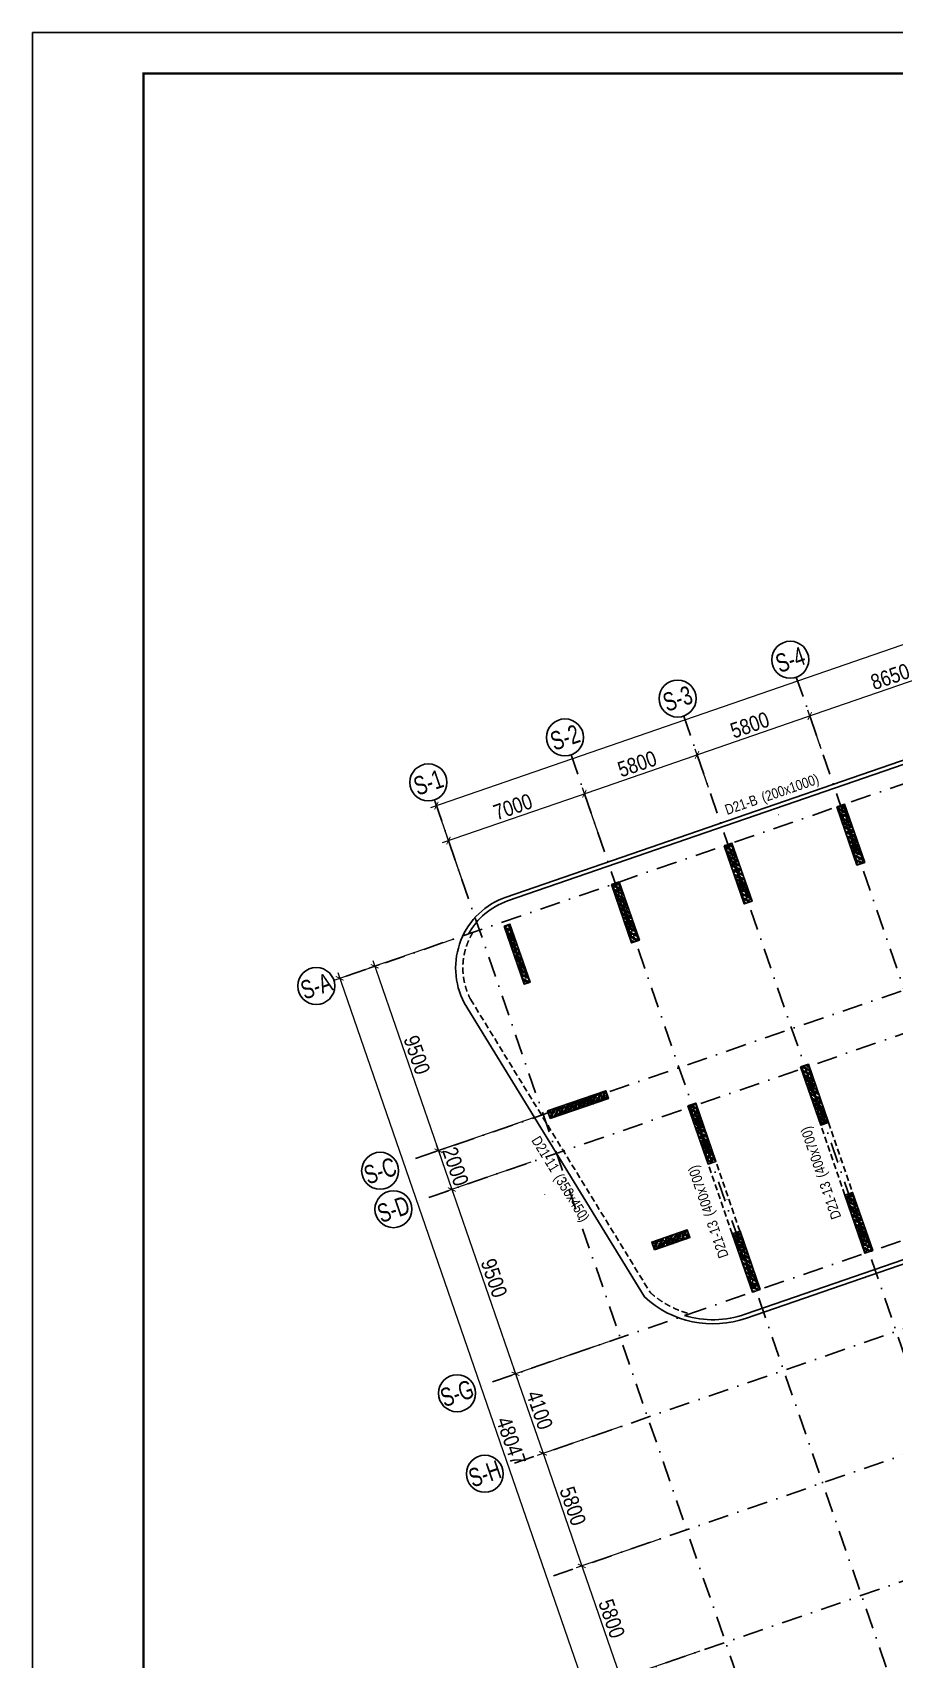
# Model space of a CAD drawing. Header units: millimetres. Extents: x -159515 to 1327256, y -225156 to 138737.
# Drawn here: x 213414 to 255359, y -33011 to 46237 of the extents above; entities that cross this region are included whole.
import ezdxf
from ezdxf.enums import TextEntityAlignment as Align

# ---------------------------------------------------------------- set-up
doc = ezdxf.new("R2010")
doc.units = ezdxf.units.MM
doc.header["$MEASUREMENT"] = 0
doc.linetypes.add('DASHDOT', pattern=[1, 0.5, -0.25, 0, -0.25])
doc.linetypes.add('DASHED', pattern=[4.5, 3, -1.5])
for name, color, linetype in [('ccu11-Dim', 8, 'Continuous'), ('ccu11-Khuat', 9, 'DASHED'), ('ccu11-Manh', 8, 'Continuous'), ('ccu12-Text', 31, 'Continuous'), ('KT-Luoi truc South Tower', 8, 'DASHDOT'), ('ST_MBDV Cot vach 220805$0$AUDIT_I_220805193045-1', 50, 'Continuous'), ('Xref_ST_MBDV Cot vach 30.7.2022|Xref_ST_MBDV Cot vach 30.7.2022|Xref_ST_MBDV Cot vach 30.7.2022|Xref_ST_MBDV Cot vach 30.7.2022|KC-Betong', 6, 'Continuous')]:
    doc.layers.add(name, color=color, linetype=linetype)
for name, color, linetype, lineweight in [('ccu12-Tencaukien', 9, 'Continuous', 15), ('KT-Kich thuoc', 159, 'Continuous', 18), ('KT-Net thay', 7, 'Continuous', 15)]:
    doc.layers.add(name, color=color, linetype=linetype, lineweight=lineweight)
doc.styles.add('Arial Narrow', font='ARIALN.TTF')
doc.styles.add('ST_MBDV Cot vach 220805$0$HBA-Text', font='GOTHIC.TTF')
doc.dimstyles.new('CCU_1-300', dxfattribs={"dimscale": 300, "dimtxt": 2.5, "dimasz": 1, "dimexe": 1, "dimexo": 2, "dimgap": 0.5, "dimtad": 1, "dimdec": 0, "dimdsep": 46, "dimtxsty": 'Arial Narrow', "dimblk": 'ARCHTICK', "dimcen": -1, "dimdle": 1, "dimclrd": 256, "dimclre": 256, "dimclrt": 3, "dimadec": 0, "dimazin": 2, "dimtfac": 0.1, "dimtdec": 0, "dimtix": 1, "dimtmove": 2, "dimatfit": 1, "dimfxl": 1, "dimtvp": 0.833333, "dimtolj": 1, "dimtzin": 12, "dimarcsym": 0})
pattern_1 = [(50, (-550, 3050), (286.904, -25.101), [30, -330]), (355, (-550, 3050), (-55.5, 300.877), [24, -264]), (100.451, (-526.1, 3047.9), (231.404, 275.776), [25.496, -280.457]), (46.184, (-550, 3130), (426.896, -66.208), [45, -495]), (96.636, (-514.43, 3124.5), (373.865, 389.647), [38.244, -420.685]), (351.184, (-550, 3130), (373.865, 389.65), [36, -396]), (21, (-510, 3110), (238.763, -161.048), [30, -330]), (326, (-510, 3110), (97.326, 290.06), [24, -264]), (71.451, (-490.1, 3096.58), (336.09, 129.012), [25.496, -280.457]), (37.5, (-550, 3050), (4.864, 133.1575), [0, -260.8, 0, -268, 0, -265]), (7.5, (-550, 3050), (105.228, 157.7647), [0, -152.8, 0, -254.8, 0, -101]), (327.5, (-639.2, 3050), (213.529, -9.022), [0, -100, 0, -312, 0, -414]), (317.5, (-679.2, 3050), (233.274, 40.042), [0, -130, 0, -207.2, 0, -294]), (45, (-550, 3050), (-120.208, 120.208), []), (45, (-550, 3099), (-120.208, 120.208), [])]

# ---------------------------------------------------------------- blocks, each defined once
blk = doc.blocks.new('_ArchTick')
at = {"color": 0, "const_width": 0.15}
blk.add_lwpolyline([(-0.5, -0.5), (0.5, 0.5)], dxfattribs=at)
blk = doc.blocks.new('*D422')
at = {"layer": 'Defpoints', "color": 0, "transparency": 16777216}
for p in [(-107244, 41911, 0), (-103322, 33214, 0), (-108556, 31407)]:
    blk.add_point(p, dxfattribs=at)
at = {"layer": 'KT-Kich thuoc', "lineweight": -2, "transparency": 16777216}
for p, q in [((-107811, 41715), (-111940, 40289)), ((-111755, 40671), (-108459, 31124)), ((-103889, 33019), (-108840, 31309))]:
    blk.add_line(p, q, dxfattribs=at)
at = {"layer": 'KT-Kich thuoc', "lineweight": -2, "transparency": 16777216, "xscale": 300, "yscale": 300, "zscale": 300}
for p, rotation in [((-111657, 40387), 109.0471379637702), ((-108556, 31407), 289.0471379637702)]:
    blk.add_blockref('_ArchTick', p, dxfattribs=dict(at, rotation=rotation))
at = {"layer": 'KT-Kich thuoc', "color": 3, "transparency": 16777216, "insert": (-109603, 36071), "char_height": 750, "attachment_point": 5, "rotation": 289.04714, "style": 'Arial Narrow'}
blk.add_mtext('\\A1;9500', dxfattribs=at)
blk = doc.blocks.new('*D423')
at = {"layer": 'Defpoints', "color": 0, "transparency": 16777216}
for p in [(-103491, 31041, 0), (-99707, 22296), (-104803, 20537)]:
    blk.add_point(p, dxfattribs=at)
at = {"layer": 'KT-Kich thuoc', "lineweight": -2, "transparency": 16777216}
for p, q in [((-104058, 30845), (-108187, 29419)), ((-108002, 29801), (-104706, 20253)), ((-100274, 22101), (-105087, 20439))]:
    blk.add_line(p, q, dxfattribs=at)
at = {"layer": 'KT-Kich thuoc', "lineweight": -2, "transparency": 16777216, "xscale": 300, "yscale": 300, "zscale": 300}
for p, rotation in [((-107904, 29517), 109.0471379637702), ((-104803, 20537), 289.0471379637702)]:
    blk.add_blockref('_ArchTick', p, dxfattribs=dict(at, rotation=rotation))
at = {"layer": 'KT-Kich thuoc', "color": 3, "transparency": 16777216, "insert": (-105850, 25201), "char_height": 750, "attachment_point": 5, "rotation": 289.04714, "style": 'Arial Narrow'}
blk.add_mtext('\\A1;9500', dxfattribs=at)
blk = doc.blocks.new('*D424')
at = {"layer": 'Defpoints', "color": 0, "transparency": 16777216}
for p in [(-104143, 32931, 0), (-103491, 31041, 0), (-107904, 29517)]:
    blk.add_point(p, dxfattribs=at)
at = {"layer": 'KT-Kich thuoc', "lineweight": -2, "transparency": 16777216}
for p, q in [((-104711, 32735), (-108840, 31310)), ((-108557, 31407), (-108654, 31691)), ((-108557, 31407), (-107904, 29517)), ((-104058, 30845), (-108187, 29419)), ((-107904, 29517), (-107806, 29233))]:
    blk.add_line(p, q, dxfattribs=at)
at = {"layer": 'KT-Kich thuoc', "lineweight": -2, "transparency": 16777216, "xscale": 300, "yscale": 300, "zscale": 300}
for p, rotation in [((-108557, 31407), 289.0471379637702), ((-107904, 29517), 109.0471379637702)]:
    blk.add_blockref('_ArchTick', p, dxfattribs=dict(at, rotation=rotation))
at = {"layer": 'KT-Kich thuoc', "color": 3, "transparency": 16777216, "insert": (-107726, 30636), "char_height": 750, "attachment_point": 5, "rotation": 289.04714, "style": 'Arial Narrow'}
blk.add_mtext('\\A1;2000', dxfattribs=at)
blk = doc.blocks.new('ST_MBDV Cot vach 220805$0$GRID-SYM-flat-103')
at = {"layer": 'ST_MBDV Cot vach 220805$0$AUDIT_I_220805193045-1'}
blk.add_circle((0, 0, 0), 900, dxfattribs=at)
at = {"layer": 'ST_MBDV Cot vach 220805$0$AUDIT_I_220805193045-1', "style": 'ST_MBDV Cot vach 220805$0$HBA-Text'}
blk.add_attdef('GRID', text='', height=900, rotation=19.04714, dxfattribs=at).set_placement((0, 0, 0), align=Align.MIDDLE_CENTER)
blk = doc.blocks.new('*D430')
at = {"layer": 'Defpoints', "color": 0, "transparency": 16777216}
for p in [(-110864, 40661, 0), (-91942, -3636), (-97678, -5616)]:
    blk.add_point(p, dxfattribs=at)
at = {"layer": 'KT-Kich thuoc', "lineweight": -2, "transparency": 16777216}
for p, q in [((-111431, 40465), (-113642, 39702)), ((-113456, 40083), (-97581, -5900)), ((-92509, -3831), (-97962, -5714))]:
    blk.add_line(p, q, dxfattribs=at)
at = {"layer": 'KT-Kich thuoc', "lineweight": -2, "transparency": 16777216, "xscale": 300, "yscale": 300, "zscale": 300}
for p, rotation in [((-113358, 39800), 109.0471379637702), ((-97678, -5616), 289.0471379637702)]:
    blk.add_blockref('_ArchTick', p, dxfattribs=dict(at, rotation=rotation))
at = {"layer": 'KT-Kich thuoc', "color": 3, "transparency": 16777216, "insert": (-105015, 17266), "char_height": 750, "attachment_point": 5, "rotation": 289.04714, "style": 'Arial Narrow'}
blk.add_mtext('\\A1;48047', dxfattribs=at)
blk = doc.blocks.new('*D431')
at = {"layer": 'Defpoints', "color": 0, "transparency": 16777216}
for p in [(-100390, 22061, 0), (-99052, 18185, 0), (-103465, 16661)]:
    blk.add_point(p, dxfattribs=at)
at = {"layer": 'KT-Kich thuoc', "lineweight": -2, "transparency": 16777216}
for p, q in [((-100958, 21865), (-105087, 20439)), ((-104901, 20820), (-103368, 16378)), ((-99620, 17989), (-103749, 16563))]:
    blk.add_line(p, q, dxfattribs=at)
at = {"layer": 'KT-Kich thuoc', "lineweight": -2, "transparency": 16777216, "xscale": 300, "yscale": 300, "zscale": 300}
for p, rotation in [((-104803, 20537), 109.0471379637702), ((-103465, 16661), 289.0471379637702)]:
    blk.add_blockref('_ArchTick', p, dxfattribs=dict(at, rotation=rotation))
at = {"layer": 'KT-Kich thuoc', "color": 3, "transparency": 16777216, "insert": (-103631, 18773), "char_height": 750, "attachment_point": 5, "rotation": 289.04714, "style": 'Arial Narrow'}
blk.add_mtext('\\A1;4100', dxfattribs=at)
blk = doc.blocks.new('*D432')
at = {"layer": 'Defpoints', "color": 0, "transparency": 16777216}
for p in [(-99052, 18185, 0), (-97162, 12702, 0), (-101573, 11179)]:
    blk.add_point(p, dxfattribs=at)
at = {"layer": 'KT-Kich thuoc', "lineweight": -2, "transparency": 16777216}
for p, q in [((-99620, 17989), (-103749, 16564)), ((-103563, 16945), (-101475, 10896)), ((-97729, 12506), (-101856, 11081))]:
    blk.add_line(p, q, dxfattribs=at)
at = {"layer": 'KT-Kich thuoc', "lineweight": -2, "transparency": 16777216, "xscale": 300, "yscale": 300, "zscale": 300}
for p, rotation in [((-103466, 16662), 109.0471379637702), ((-101573, 11179), 289.0471379637702)]:
    blk.add_blockref('_ArchTick', p, dxfattribs=dict(at, rotation=rotation))
at = {"layer": 'KT-Kich thuoc', "color": 3, "transparency": 16777216, "insert": (-102015, 14094), "char_height": 750, "attachment_point": 5, "rotation": 289.04714, "style": 'Arial Narrow'}
blk.add_mtext('\\A1;5800', dxfattribs=at)
blk = doc.blocks.new('*D433')
at = {"layer": 'Defpoints', "color": 0, "transparency": 16777216}
for p in [(-97162, 12702, 0), (-95267, 7220, 0), (-99682, 5696)]:
    blk.add_point(p, dxfattribs=at)
at = {"layer": 'KT-Kich thuoc', "lineweight": -2, "transparency": 16777216}
for p, q in [((-97729, 12506), (-101858, 11080)), ((-101673, 11462), (-99584, 5412)), ((-95834, 7024), (-99966, 5598))]:
    blk.add_line(p, q, dxfattribs=at)
at = {"layer": 'KT-Kich thuoc', "lineweight": -2, "transparency": 16777216, "xscale": 300, "yscale": 300, "zscale": 300}
for p, rotation in [((-101575, 11178), 109.0471379637702), ((-99682, 5696), 289.0471379637702)]:
    blk.add_blockref('_ArchTick', p, dxfattribs=dict(at, rotation=rotation))
at = {"layer": 'KT-Kich thuoc', "color": 3, "transparency": 16777216, "insert": (-100125, 8611), "char_height": 750, "attachment_point": 5, "rotation": 289.04714, "style": 'Arial Narrow'}
blk.add_mtext('\\A1;5800', dxfattribs=at)
blk = doc.blocks.new('*D434')
at = {"layer": 'Defpoints', "color": 0, "transparency": 16777216}
for p in [(-95267, 7220, 0), (-93864, 3156, 0), (-98277, 1632)]:
    blk.add_point(p, dxfattribs=at)
at = {"layer": 'KT-Kich thuoc', "lineweight": -2, "transparency": 16777216}
for p, q in [((-95834, 7024), (-99963, 5599)), ((-99778, 5980), (-98179, 1348)), ((-94431, 2960), (-98560, 1534))]:
    blk.add_line(p, q, dxfattribs=at)
at = {"layer": 'KT-Kich thuoc', "lineweight": -2, "transparency": 16777216, "xscale": 300, "yscale": 300, "zscale": 300}
for p, rotation in [((-99680, 5697), 109.0471379637702), ((-98277, 1632), 289.0471379637702)]:
    blk.add_blockref('_ArchTick', p, dxfattribs=dict(at, rotation=rotation))
at = {"layer": 'KT-Kich thuoc', "color": 3, "transparency": 16777216, "insert": (-98475, 3838), "char_height": 750, "attachment_point": 5, "rotation": 289.04714, "style": 'Arial Narrow'}
blk.add_mtext('\\A1;4300', dxfattribs=at)
blk = doc.blocks.new('*D436')
at = {"layer": 'Defpoints', "color": 0, "transparency": 16777216}
for p in [(-52359, 62652), (-108654, 48212), (-107112, 43748, 0)]:
    blk.add_point(p, dxfattribs=at)
at = {"layer": 'KT-Kich thuoc', "lineweight": -2, "transparency": 16777216}
for p, q in [((-52555, 63219), (-53998, 67400)), ((-53617, 67214), (-108937, 48114)), ((-107308, 44315), (-108751, 48496))]:
    blk.add_line(p, q, dxfattribs=at)
at = {"layer": 'KT-Kich thuoc', "lineweight": -2, "transparency": 16777216, "xscale": 300, "yscale": 300, "zscale": 300}
for p, rotation in [((-53900, 67116), 19.04771637789532), ((-108654, 48212), 199.0477163778953)]:
    blk.add_blockref('_ArchTick', p, dxfattribs=dict(at, rotation=rotation))
at = {"layer": 'KT-Kich thuoc', "color": 3, "transparency": 16777216, "insert": (-78140, 59662), "char_height": 750, "attachment_point": 5, "rotation": 19.04772, "style": 'Arial Narrow'}
blk.add_mtext('\\A1;57925', dxfattribs=at)
blk = doc.blocks.new('*D437')
at = {"layer": 'Defpoints', "color": 0, "transparency": 16777216}
for p in [(-101450, 48795), (-100280, 45407), (-106897, 43123)]:
    blk.add_point(p, dxfattribs=at)
at = {"layer": 'KT-Kich thuoc', "lineweight": -2, "transparency": 16777216}
for p, q in [((-108350, 46413), (-101166, 48893)), ((-100476, 45974), (-101548, 49079)), ((-107092, 43690), (-108164, 46794))]:
    blk.add_line(p, q, dxfattribs=at)
for p, xscale, yscale, zscale, rotation in [((-101450, 48795), 300, 300, 300, 19.04713796427213), ((-108066, 46511), 300.0000000000001, 300.0000000000001, 300.0000000000001, 199.0471379642721)]:
    blk.add_blockref('_ArchTick', p, dxfattribs=dict(at, xscale=xscale, yscale=yscale, zscale=zscale, rotation=rotation))
at = {"layer": 'KT-Kich thuoc', "color": 3, "transparency": 16777216, "insert": (-104932, 48157), "char_height": 750, "attachment_point": 5, "rotation": 19.04714, "style": 'Arial Narrow'}
blk.add_mtext('\\A1;7000', dxfattribs=at)
blk = doc.blocks.new('*D438')
at = {"layer": 'Defpoints', "color": 0, "transparency": 16777216}
for p in [(-95967, 50688), (-95220, 48523), (-100280, 45407)]:
    blk.add_point(p, dxfattribs=at)
at = {"layer": 'KT-Kich thuoc', "lineweight": -2, "transparency": 16777216}
for p, q in [((-101733, 48697), (-95684, 50786)), ((-95415, 49090), (-96065, 50972)), ((-100476, 45974), (-101548, 49079))]:
    blk.add_line(p, q, dxfattribs=at)
for p, xscale, yscale, zscale, rotation in [((-95967, 50688), 300, 300, 300, 19.04713796427213), ((-101450, 48795), 300.0000000000001, 300.0000000000001, 300.0000000000001, 199.0471379642721)]:
    blk.add_blockref('_ArchTick', p, dxfattribs=dict(at, xscale=xscale, yscale=yscale, zscale=zscale, rotation=rotation))
at = {"layer": 'KT-Kich thuoc', "color": 3, "transparency": 16777216, "insert": (-98882, 50245), "char_height": 750, "attachment_point": 5, "rotation": 19.04714, "style": 'Arial Narrow'}
blk.add_mtext('\\A1;5800', dxfattribs=at)
blk = doc.blocks.new('*D439')
at = {"layer": 'Defpoints', "color": 0, "transparency": 16777216}
for p in [(-90485, 52581), (-89737, 50415), (-95220, 48523)]:
    blk.add_point(p, dxfattribs=at)
at = {"layer": 'KT-Kich thuoc', "lineweight": -2, "transparency": 16777216}
for p, q in [((-96251, 50590), (-90201, 52679)), ((-89933, 50983), (-90583, 52864)), ((-95415, 49090), (-96065, 50972))]:
    blk.add_line(p, q, dxfattribs=at)
for p, xscale, yscale, zscale, rotation in [((-90485, 52581), 300, 300, 300, 19.04713796427213), ((-95967, 50688), 300.0000000000001, 300.0000000000001, 300.0000000000001, 199.0471379642721)]:
    blk.add_blockref('_ArchTick', p, dxfattribs=dict(at, xscale=xscale, yscale=yscale, zscale=zscale, rotation=rotation))
at = {"layer": 'KT-Kich thuoc', "color": 3, "transparency": 16777216, "insert": (-93400, 52138), "char_height": 750, "attachment_point": 5, "rotation": 19.04714, "style": 'Arial Narrow'}
blk.add_mtext('\\A1;5800', dxfattribs=at)
blk = doc.blocks.new('*D440')
at = {"layer": 'Defpoints', "color": 0, "transparency": 16777216}
for p in [(-82308, 55404), (-81561, 53238), (-89737, 50415)]:
    blk.add_point(p, dxfattribs=at)
at = {"layer": 'KT-Kich thuoc', "lineweight": -2, "transparency": 16777216}
for p, q in [((-90768, 52483), (-82025, 55502)), ((-81757, 53805), (-82406, 55687)), ((-89933, 50983), (-90583, 52864))]:
    blk.add_line(p, q, dxfattribs=at)
for p, xscale, yscale, zscale, rotation in [((-82308, 55404), 300, 300, 300, 19.04713796427213), ((-90485, 52581), 300.0000000000001, 300.0000000000001, 300.0000000000001, 199.0471379642721)]:
    blk.add_blockref('_ArchTick', p, dxfattribs=dict(at, xscale=xscale, yscale=yscale, zscale=zscale, rotation=rotation))
at = {"layer": 'KT-Kich thuoc', "color": 3, "transparency": 16777216, "insert": (-86570, 54496), "char_height": 750, "attachment_point": 5, "rotation": 19.04714, "style": 'Arial Narrow'}
blk.add_mtext('\\A1;8650', dxfattribs=at)
blk = doc.blocks.new('*U192')
at = {"layer": 'ccu12-Tencaukien', "color": 8, "ltscale": 10000}
blk.add_line((361, -155), (354, -155), dxfattribs=at)
at = {"layer": 'ccu12-Text', "color": 2, "style": 'Arial Narrow', "width": 0.8}
blk.add_attdef('SH', text='', height=300, dxfattribs=at).set_placement((276, 6), align=Align.BOTTOM_RIGHT)
at = {"layer": 'ccu12-Text', "color": 31, "style": 'Arial Narrow', "width": 0.8}
for tag, p in [('(', (508, -75)), ('KT', (633, -75)), (')', (963, -75))]:
    blk.add_attdef(tag, text='', height=250, dxfattribs=at).set_placement(p, align=Align.BOTTOM_LEFT)
blk = doc.blocks.new('Khung ten_A1', base_point=(-3406704, 253379))
at = {"layer": 'Defpoints', "color": 1}
blk.add_lwpolyline([(84100, 0), (84100, 59471), (0, 59471), (0, 0)], close=True, dxfattribs=at)
at = {"layer": 'KT-Net thay', "const_width": 60}
blk.add_lwpolyline([(2700, 1071), (83100, 1071), (83100, 58471), (2700, 58471)], close=True, dxfattribs=at)
blk = doc.blocks.new('*U951')
h = blk.add_hatch()
h.set_pattern_fill('VATLIEU04', color=250, scale=40, style=0, pattern_type=2)
h.set_pattern_definition(pattern_1)
h.paths.add_polyline_path([(-475, -475), (-75, -475), (-75, 2525), (-475, 2525)])
at = {"color": 6, "ltscale": 0.25}
blk.add_lwpolyline([(-475, -475), (-75, -475), (-75, 2525), (-475, 2525)], close=True, dxfattribs=at)
at = {"layer": 'Defpoints', "linetype": 'ByBlock', "ltscale": 30}
for p, q in [((-75, -475), (-475, 2525)), ((-475, -475), (-75, 2525))]:
    blk.add_line(p, q, dxfattribs=at)
blk = doc.blocks.new('*U952')
h = blk.add_hatch()
h.set_pattern_fill('VATLIEU04', color=250, scale=40, style=0, pattern_type=2)
h.set_pattern_definition(pattern_1)
h.paths.add_polyline_path([(-475, -475), (-75, -475), (-75, 2525), (-475, 2525)])
at = {"color": 6, "ltscale": 0.25}
blk.add_lwpolyline([(-475, -475), (-75, -475), (-75, 2525), (-475, 2525)], close=True, dxfattribs=at)
at = {"layer": 'Defpoints', "linetype": 'ByBlock', "ltscale": 30}
for p, q in [((-75, -475), (-475, 2525)), ((-475, -475), (-75, 2525))]:
    blk.add_line(p, q, dxfattribs=at)
blk = doc.blocks.new('*U45')
h = blk.add_hatch()
h.set_pattern_fill('VATLIEU04', color=250, scale=40, style=0, pattern_type=2)
h.set_pattern_definition([(50, (-550, 1877.43), (286.904, -25.1), [30, -330]), (355, (-550, 1877.43), (-55.5, 300.877), [24, -264]), (100.451, (-526.1, 1875.33), (231.404, 275.776), [25.496, -280.457]), (46.184, (-550, 1957.43), (426.896, -66.21), [45, -495]), (96.636, (-514.43, 1951.9), (373.865, 389.65), [38.244, -420.685]), (351.184, (-550, 1957.43), (373.865, 389.65), [36, -396]), (21, (-510, 1937.43), (238.763, -161.048), [30, -330]), (326, (-510, 1937.43), (97.326, 290.06), [24, -264]), (71.451, (-490.1, 1924), (336.09, 129.012), [25.496, -280.457]), (37.5, (-550, 1877.43), (4.864, 133.1575), [0, -260.8, 0, -268, 0, -265]), (7.5, (-550, 1877.43), (105.228, 157.765), [0, -152.8, 0, -254.8, 0, -101]), (327.5, (-639.2, 1877.43), (213.529, -9.022), [0, -100, 0, -312, 0, -414]), (317.5, (-679.2, 1877.43), (233.274, 40.042), [0, -130, 0, -207.2, 0, -294]), (45, (-550, 1877.43), (-120.208, 120.208), []), (45, (-550, 1926.43), (-120.208, 120.208), [])])
h.paths.add_polyline_path([(-475, -475), (-75, -475), (-75, 1352), (-475, 1352)])
at = {"color": 6, "ltscale": 0.25}
blk.add_lwpolyline([(-475, -475), (-75, -475), (-75, 1352), (-475, 1352)], close=True, dxfattribs=at)
at = {"layer": 'Defpoints', "linetype": 'ByBlock', "ltscale": 30}
for p, q in [((-75, -475), (-475, 1352)), ((-475, -475), (-75, 1352))]:
    blk.add_line(p, q, dxfattribs=at)
blk = doc.blocks.new('*U53')
h = blk.add_hatch()
h.set_pattern_fill('VATLIEU04', color=250, scale=40, style=0, pattern_type=2)
h.set_pattern_definition([(50, (-650, 3050), (286.904, -25.101), [30, -330]), (355, (-650, 3050), (-55.5, 300.877), [24, -264]), (100.451, (-626.1, 3047.9), (231.404, 275.776), [25.496, -280.457]), (46.184, (-650, 3130), (426.896, -66.208), [45, -495]), (96.636, (-614.43, 3124.5), (373.865, 389.647), [38.244, -420.685]), (351.184, (-650, 3130), (373.865, 389.65), [36, -396]), (21, (-610, 3110), (238.763, -161.048), [30, -330]), (326, (-610, 3110), (97.326, 290.06), [24, -264]), (71.451, (-590.1, 3096.58), (336.09, 129.012), [25.496, -280.457]), (37.5, (-650, 3050), (4.864, 133.1575), [0, -260.8, 0, -268, 0, -265]), (7.5, (-650, 3050), (105.228, 157.7647), [0, -152.8, 0, -254.8, 0, -101]), (327.5, (-739.2, 3050), (213.529, -9.022), [0, -100, 0, -312, 0, -414]), (317.5, (-779.2, 3050), (233.274, 40.042), [0, -130, 0, -207.2, 0, -294]), (45, (-650, 3050), (-120.208, 120.208), []), (45, (-650, 3099), (-120.208, 120.208), [])])
h.paths.add_polyline_path([(-475, -475), (-175, -475), (-175, 2525), (-475, 2525)])
at = {"color": 6, "ltscale": 0.25}
blk.add_lwpolyline([(-475, -475), (-175, -475), (-175, 2525), (-475, 2525)], close=True, dxfattribs=at)
at = {"layer": 'Defpoints', "linetype": 'ByBlock', "ltscale": 30}
for p, q in [((-175, -475), (-475, 2525)), ((-475, -475), (-175, 2525))]:
    blk.add_line(p, q, dxfattribs=at)
blk = doc.blocks.new('MBCV-T21')
at = {"layer": 'Xref_ST_MBDV Cot vach 30.7.2022|Xref_ST_MBDV Cot vach 30.7.2022|Xref_ST_MBDV Cot vach 30.7.2022|Xref_ST_MBDV Cot vach 30.7.2022|KC-Betong', "linetype": 'ByBlock', "xscale": -1}
for name, p, rotation in [('*U952', (-82490, 22138, 0), 199.0471379540016), ('*U952', (-87972, 20245, 0), 199.0471379540016), ('*U952', (-93455, 18352, 0), 199.0471379540016), ('*U53', (-98683, 16335, 0), 199.0471379540016), ('*U952', (-84252, 9469, 0), 199.0471379540016), ('*U952', (-89734, 7576, 0), 199.0471379540016), ('*U952', (-82098, 3230, 0), 199.0471379540016), ('*U45', (-91674, 1458, 0), 289.0471379540017), ('*U952', (-87580, 1337, 0), 199.0471379540016)]:
    blk.add_blockref(name, p, dxfattribs=dict(at, rotation=rotation))
at = {"layer": 'Xref_ST_MBDV Cot vach 30.7.2022|Xref_ST_MBDV Cot vach 30.7.2022|Xref_ST_MBDV Cot vach 30.7.2022|Xref_ST_MBDV Cot vach 30.7.2022|KC-Betong', "linetype": 'ByBlock', "extrusion": (-1.72044e-08, -5.9383e-09, 1), "xscale": -1, "rotation": 289.0507796949594}
blk.add_blockref('*U951', (-96748, 7852, 0), dxfattribs=at)
blk = doc.blocks.new('mbkc-t21')
for points in [[(-26286, 27544), (-26287, 27544), (-28875, 34908, 0.338337), (-32749, 36444), (-62185, 26289, 0.459457), (-64225, 21139), (-55456, 6813, 0.279689), (-50490, 5781), (-27772, 13619, 0.204279), (-27706, 13740), (-27482, 14770, -0.275412), (-26755, 15571), (-22342, 17089, -0.414195), (-21181, 16524), (-12852, -7567, 0.319754), (-8032, -11000), (37106, -11000, 0.36531), (42072, -6689, 0.102434), (42063, -5068), (39621, 6403, 0.132611), (38155, 9202, 0.066499), (37024, 10116, 0.137615), (34943, 10700), (9300, 10700)], [(-26221, 27355), (-26409, 27290), (-29057, 34822, 0.336124), (-32689, 36253), (-62119, 26100, 0.186797), (-64022, 24492, 0.186797)], [(-53502, 5908, 0.161195), (-50556, 5970), (-27901, 13786), (-27678, 14811, -0.274307), (-26816, 15761), (-22407, 17278, -0.414153), (-20992, 16589), (-12663, -7501, 0.319754), (-8032, -10800), (37104, -10800, 0.151467), (39864, -9900)], [(-53502, 5908, 0.161195), (-50556, 5970), (-27901, 13786), (-27678, 14811, -0.274307), (-26816, 15761), (-22407, 17278, -0.414153), (-20992, 16589), (-12663, -7501, 0.319754), (-8032, -10800), (37104, -10800, 0.151467), (39864, -9900, 0.151467)]]:
    blk.add_lwpolyline(points, format="xyb")
at = {"layer": 'ccu11-Khuat', "ltscale": 100}
for p, q in [((-64022, 24492), (-63805, 24567)), ((-45702, 11774, 0), (-46877, 15177, 0)), ((-46499, 15308, 0), (-45324, 11905, 0)), ((-51185, 9881, 0), (-52360, 13284, 0)), ((-50807, 10012, 0), (-51982, 13415, 0))]:
    blk.add_line(p, q, dxfattribs=at)
blk.add_lwpolyline([(-63805, 24567, 0.263916), (-63920, 21312), (-55183, 7037, 0.122661), (-53253, 5994), (-53502, 5908)], format="xyb", dxfattribs=at)
at = {"layer": 'ccu11-Manh'}
blk.add_blockref('MBCV-T21', (37000, 8250), dxfattribs=at)
blk = doc.blocks.new('*U257')
at = {"layer": 'ccu12-Tencaukien', "color": 8, "ltscale": 10000}
blk.add_line((361, -155), (354, -155), dxfattribs=at)
at = {"layer": 'ccu12-Text', "color": 2, "style": 'Arial Narrow', "width": 0.8}
blk.add_attdef('SH', text='', height=300, dxfattribs=at).set_placement((276, 6), align=Align.BOTTOM_RIGHT)
at = {"layer": 'ccu12-Text', "color": 31, "style": 'Arial Narrow', "width": 0.8}
for tag, p in [('(', (508, -75)), ('KT', (633, -75)), (')', (963, -75))]:
    blk.add_attdef(tag, text='', height=250, dxfattribs=at).set_placement(p, align=Align.BOTTOM_LEFT)
blk = doc.blocks.new('Asix South Tower')
at = {"layer": 'KT-Luoi truc South Tower', "ltscale": 2000}
for p, q in [((-45928.1, 63080), (-113358.3, 39799.9)), ((-91137.3, 54471), (-72972, 1855.8)), ((-96619.8, 52578.2), (-78454.5, -37)), ((-102102.2, 50685.3), (-83937, -1929.8)), ((-108719, 48400.9), (-90553.7, -4214.3)), ((-67132.6, 45709), (-110541.5, 30722.1)), ((-66479.9, 43818.5), (-109888.9, 28831.6)), ((-37736.8, 39354.3), (-105450.5, 15976.2)), ((-63379.6, 34838.6), (-106788.6, 19851.7)), ((-37735.1, 33218.9), (-103274.2, 10591.7)), ((-47391.3, 23749.2), (-101381.4, 5109.2))]:
    blk.add_line(p, q, dxfattribs=at)
at = {"layer": 'KT-Kich thuoc'}
ref = blk.add_blockref('ST_MBDV Cot vach 220805$0$GRID-SYM-flat-103', (-91431.1, 55321.7), dxfattribs=at)
ref.add_attrib('GRID', 'S-4', dxfattribs={"layer": 'ST_MBDV Cot vach 220805$0$AUDIT_I_220805193045-1', "height": 900, "rotation": 19, "style": 'ST_MBDV Cot vach 220805$0$HBA-Text', "width": 0.75}).set_placement((-91431.1, 55321.7, 0), align=Align.MIDDLE_CENTER)
ref = blk.add_blockref('ST_MBDV Cot vach 220805$0$GRID-SYM-flat-103', (-96913.5, 53428.9), dxfattribs=at)
ref.add_attrib('GRID', 'S-3', dxfattribs={"layer": 'ST_MBDV Cot vach 220805$0$AUDIT_I_220805193045-1', "height": 900, "rotation": 19, "style": 'ST_MBDV Cot vach 220805$0$HBA-Text', "width": 0.75}).set_placement((-96913.5, 53428.9, 0), align=Align.MIDDLE_CENTER)
ref = blk.add_blockref('ST_MBDV Cot vach 220805$0$GRID-SYM-flat-103', (-102396, 51536.1), dxfattribs=at)
ref.add_attrib('GRID', 'S-2', dxfattribs={"layer": 'ST_MBDV Cot vach 220805$0$AUDIT_I_220805193045-1', "height": 900, "rotation": 19.047138, "style": 'ST_MBDV Cot vach 220805$0$HBA-Text', "width": 0.75}).set_placement((-102396, 51536.1, 0), align=Align.MIDDLE_CENTER)
ref = blk.add_blockref('ST_MBDV Cot vach 220805$0$GRID-SYM-flat-103', (-109045.2, 49346.2), dxfattribs=at)
ref.add_attrib('GRID', 'S-1', dxfattribs={"layer": 'ST_MBDV Cot vach 220805$0$AUDIT_I_220805193045-1', "height": 900, "rotation": 19, "style": 'ST_MBDV Cot vach 220805$0$HBA-Text', "width": 0.75}).set_placement((-109045.2, 49346.2, 0), align=Align.MIDDLE_CENTER)
ref = blk.add_blockref('ST_MBDV Cot vach 220805$0$GRID-SYM-flat-103', (-114499.2, 39428.2), dxfattribs=at)
ref.add_attrib('GRID', 'S-A', dxfattribs={"layer": 'ST_MBDV Cot vach 220805$0$AUDIT_I_220805193045-1', "height": 900, "rotation": 19, "style": 'ST_MBDV Cot vach 220805$0$HBA-Text', "width": 0.75}).set_placement((-114499.2, 39428.2, 0), align=Align.MIDDLE_CENTER)
ref = blk.add_blockref('ST_MBDV Cot vach 220805$0$GRID-SYM-flat-103', (-111392.3, 30428.4, 0), dxfattribs=at)
ref.add_attrib('GRID', 'S-C', dxfattribs={"layer": 'ST_MBDV Cot vach 220805$0$AUDIT_I_220805193045-1', "height": 900, "rotation": 19, "style": 'ST_MBDV Cot vach 220805$0$HBA-Text', "width": 0.75}).set_placement((-111392.3, 30428.4, 0), align=Align.MIDDLE_CENTER)
ref = blk.add_blockref('ST_MBDV Cot vach 220805$0$GRID-SYM-flat-103', (-110745.1, 28554.5, 0), dxfattribs=at)
ref.add_attrib('GRID', 'S-D', dxfattribs={"layer": 'ST_MBDV Cot vach 220805$0$AUDIT_I_220805193045-1', "height": 900, "rotation": 19, "style": 'ST_MBDV Cot vach 220805$0$HBA-Text', "width": 0.75}).set_placement((-110745.1, 28554.5, 0), align=Align.MIDDLE_CENTER)
ref = blk.add_blockref('ST_MBDV Cot vach 220805$0$GRID-SYM-flat-103', (-107650.1, 19589.9, 0), dxfattribs=at)
ref.add_attrib('GRID', 'S-G', dxfattribs={"layer": 'ST_MBDV Cot vach 220805$0$AUDIT_I_220805193045-1', "height": 900, "rotation": 19, "style": 'ST_MBDV Cot vach 220805$0$HBA-Text', "width": 0.75}).set_placement((-107650.1, 19589.9, 0), align=Align.MIDDLE_CENTER)
ref = blk.add_blockref('ST_MBDV Cot vach 220805$0$GRID-SYM-flat-103', (-106297, 15670.3, 0), dxfattribs=at)
ref.add_attrib('GRID', 'S-H', dxfattribs={"layer": 'ST_MBDV Cot vach 220805$0$AUDIT_I_220805193045-1', "height": 900, "rotation": 19, "style": 'ST_MBDV Cot vach 220805$0$HBA-Text', "width": 0.75}).set_placement((-106297, 15670.3, 0), align=Align.MIDDLE_CENTER)
dim = blk.add_linear_dim(base=(-108653.6, 48211.9), p1=(-52359, 62651.6), p2=(-107112.2, 43747.5, 0), angle=199.047716, dimstyle='CCU_1-300', dxfattribs=at)
dim.commit()
dim.dimension.update_dxf_attribs({"geometry": '*D436', "text_midpoint": (-78139.5, 59662.1), "dimtype": 129})
for base, p1, p2, angle, picture, middle in [((-82308.4, 55403.7), (-89737.2, 50415.4), (-81560.8, 53238.3), 19.047138, '*D440', (-86570.5, 54496)), ((-90484.8, 52580.8), (-95219.6, 48522.6), (-89737.2, 50415.4), 19.047138, '*D439', (-93399.9, 52138.2)), ((-95967.2, 50688), (-100279.9, 45407), (-95219.6, 48522.6), 19.047138, '*D438', (-98882.4, 50245.4)), ((-101449.7, 48795.2), (-106896.7, 43122.6), (-100279.9, 45407), 19.047138, '*D437', (-104932, 48156.8)), ((-108556.5, 31407.3), (-107243.8, 41910.9, 0), (-103322.2, 33214.4, 0), 109.047138, '*D422', (-109602.9, 36071.2)), ((-97678.5, -5616.2), (-110863.9, 40661.1, 0), (-91942.1, -3635.7), 109.047138, '*D430', (-105014.6, 17265.8)), ((-107903.8, 29516.9), (-104143.5, 32931, 0), (-103490.8, 31040.5, 0), 109.047138, '*D424', (-107726.4, 30636.1)), ((-104803.5, 20536.9), (-103490.8, 31040.5, 0), (-99707.3, 22296.4), 109.047138, '*D423', (-105849.9, 25200.8)), ((-103465.5, 16661.4), (-100390.5, 22060.5, 0), (-99052.4, 18185, 0), 109.047138, '*D431', (-103630.7, 18773.1)), ((-101572.7, 11179.1), (-99052.5, 18185.1, 0), (-97161.7, 12702, 0), 109.047138, '*D432', (-102015.4, 14094.2)), ((-99682, 5695.9), (-97161.7, 12702, 0), (-95266.9, 7220.2, 0), 109.047138, '*D433', (-100124.6, 8611.1)), ((-98276.6, 1632.1), (-95266.9, 7220.2, 0), (-93863.6, 3155.6, 0), 109.047138, '*D434', (-98474.5, 3838.3))]:
    dim = blk.add_linear_dim(base=base, p1=p1, p2=p2, angle=angle, dimstyle='CCU_1-300', dxfattribs=at)
    dim.commit()
    dim.dimension.update_dxf_attribs({"geometry": picture, "text_midpoint": middle})

msp = doc.modelspace()

# ---------------------------------------------------------------- block references
msp.add_blockref('mbkc-t21', (298648.8, -22163.9))
at = {"layer": 'ccu11-Dim', "xscale": 2.000000000621877, "yscale": 2.000000000621877, "zscale": 2.000000000621877}
msp.add_blockref('Khung ten_A1', (-6599994.5, 434054.5), dxfattribs=at)
at = {"layer": 'ccu12-Tencaukien', "extrusion": (7.34404e-07, -7.83237e-07, 1)}
ref = msp.add_blockref('*U192', (249068.4, 8427.6, 0.2), dxfattribs=dict(at, xscale=1.815893337873055, yscale=1.815893337873055, zscale=1.815893337873055, rotation=358.5709629189016))
ref.add_attrib('KT', '(200x1000)', dxfattribs={"color": 31, "extrusion": (7.34404e-07, -7.83237e-07, 1), "height": 500, "rotation": 19.034029, "style": 'Arial Narrow'}).set_placement((249041.8, 8583.9, 0.2), align=Align.BOTTOM_LEFT)
ref.add_attrib('SH', 'D21-B', dxfattribs={"color": 2, "extrusion": (7.34404e-07, -7.83237e-07, 1), "height": 500, "rotation": 19.034029, "style": 'Arial Narrow'}).set_placement((248797.9, 8509.2, 0.2), align=Align.BOTTOM_RIGHT)
at = {"layer": 'ccu12-Tencaukien', "extrusion": (7.83226e-07, 7.34415e-07, 1)}
ref = msp.add_blockref('*U257', (252387.8, -9366.3, 0.2), dxfattribs=dict(at, xscale=1.815893337873055, yscale=1.815893337873055, zscale=1.815893337873055, rotation=88.5718110349345))
ref.add_attrib('KT', '(400x700)', dxfattribs={"color": 31, "extrusion": (7.83226e-07, 7.34415e-07, 1), "height": 500, "rotation": 109.034877, "style": 'Arial Narrow'}).set_placement((252231.5, -9392.9, 0.2), align=Align.BOTTOM_LEFT)
ref.add_attrib('SH', 'D21-13', dxfattribs={"color": 2, "extrusion": (7.83226e-07, 7.34415e-07, 1), "height": 500, "rotation": 109.034877, "style": 'Arial Narrow'}).set_placement((252306.2, -9636.8, 0.2), align=Align.BOTTOM_RIGHT)
at = {"layer": 'ccu12-Tencaukien', "extrusion": (-6.06715e-07, -8.85836e-07, 1)}
ref = msp.add_blockref('*U192', (238501.8, -9681, -0.1), dxfattribs=dict(at, xscale=1.815893337873054, yscale=1.815893337873054, zscale=1.815893337873054, rotation=281.0064109375518))
ref.add_attrib('KT', '(350x450)', dxfattribs={"color": 31, "extrusion": (-6.06715e-07, -8.85836e-07, 1), "height": 500, "rotation": 301.469477, "style": 'Arial Narrow'}).set_placement((238648.7, -9621.4, -0.1), align=Align.BOTTOM_LEFT)
ref.add_attrib('SH', 'D21-11', dxfattribs={"color": 2, "extrusion": (-6.06715e-07, -8.85836e-07, 1), "height": 500, "rotation": 301.469477, "style": 'Arial Narrow'}).set_placement((238523.2, -9399.3, -0.1), align=Align.BOTTOM_RIGHT)
at = {"layer": 'ccu12-Tencaukien', "extrusion": (7.83226e-07, 7.34415e-07, 1)}
ref = msp.add_blockref('*U257', (246905.3, -11259.1, 0.2), dxfattribs=dict(at, xscale=1.815893337873055, yscale=1.815893337873055, zscale=1.815893337873055, rotation=88.5718110349345))
ref.add_attrib('KT', '(400x700)', dxfattribs={"color": 31, "extrusion": (7.83226e-07, 7.34415e-07, 1), "height": 500, "rotation": 109.034877, "style": 'Arial Narrow'}).set_placement((246749, -11285.7, 0.2), align=Align.BOTTOM_LEFT)
ref.add_attrib('SH', 'D21-13', dxfattribs={"color": 2, "extrusion": (7.83226e-07, 7.34415e-07, 1), "height": 500, "rotation": 109.034877, "style": 'Arial Narrow'}).set_placement((246823.8, -11529.6, 0.2), align=Align.BOTTOM_RIGHT)
at = {"layer": 'KT-Kich thuoc'}
msp.add_blockref('Asix South Tower', (341721.4, -39634.4), dxfattribs=at)

doc.saveas('drawing.dxf')
